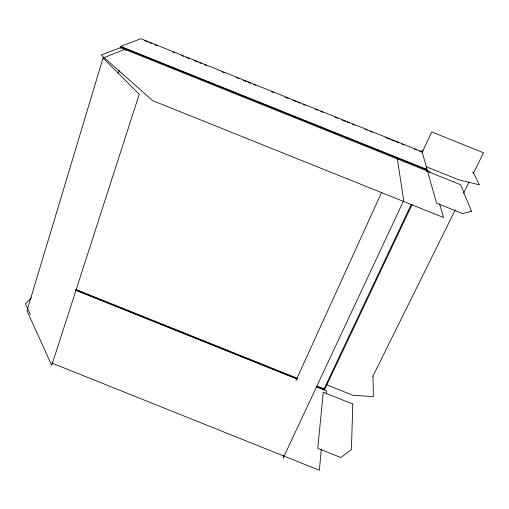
<?xml version="1.0" encoding="UTF-8"?>
<svg xmlns="http://www.w3.org/2000/svg" width="509" height="509" viewBox="0 0 509 509"><rect width="100%" height="100%" fill="white"/><g stroke="black" fill="none" stroke-linecap="round" stroke-linejoin="round"><path stroke-width="0.76" d="M321.3 449.04L319.378 470.284L52.701 363.388L52.039 361.956M326.288 393.966L326.568 390.817L316.242 386.675M323.692 387.864L323.463 390.212L411.113 204.713M283.666 455.033L283.15 458.164L403.701 200.559L397.249 158.102M103.072 57.988L26.983 310.802L51.733 365.411L139.224 94.292L103.072 57.988L125.755 48.972L125.284 50.493M120.219 48.355L120.684 46.834L428.222 170.445M118.228 73.239L119.17 70.204M295.901 380.63L381.782 192.058M422.324 152.064L431.708 131.92L483.55 152.764L473.319 173.416M412.29 204.134L324.488 389.786L316.369 386.528M372.792 376.399L455.332 209.74M463.444 193.356L469.088 181.961M31.513 297.689L25.45 303.924L30.375 314.67M122.586 47.655L124.05 47.089M423.265 151.046L421.764 150.645L427.102 169.58L120.62 46.389L140.891 38.716L422.076 151.752M144.524 40.644L148.214 42.126M149.684 42.718L151.898 43.609M154.844 44.792L157.058 45.683M172.538 51.905L174.746 52.796M181.382 55.462L183.59 56.346M186.542 57.536L189.488 58.72M193.91 60.495L197.594 61.977M199.07 62.569L201.278 63.46M204.23 64.643L206.438 65.534M221.918 71.756L224.125 72.647M235.922 77.387L238.867 78.571M243.289 80.346L246.98 81.828M248.449 82.42L250.663 83.311M253.609 84.494L255.823 85.385M271.297 91.607L273.511 92.498M285.301 97.238L288.253 98.422M292.675 100.197L296.359 101.679M297.835 102.271L300.043 103.162M302.995 104.345L305.203 105.236M315.523 109.384L317.731 110.275M320.683 111.458L322.891 112.349M334.687 117.089L337.632 118.273M342.054 120.054L345.738 121.53M347.214 122.122L349.429 123.013M352.374 124.196L354.588 125.087M364.902 129.235L367.116 130.126M370.062 131.309L372.276 132.2M385.542 137.532L389.964 139.307M391.44 139.905L395.124 141.381M396.6 141.979L398.808 142.864M401.76 144.047L403.968 144.938M414.288 149.086L416.496 149.977M419.448 151.16L421.656 152.051M426.307 166.755L458.603 179.734L479.421 184.875L473.656 173.098L472.511 172.087M430.277 172.176L120.436 47.636L101.189 55.017L152.636 100.636L443.574 217.534L439.585 203.924M326.256 384.569L353.036 395.353L373.351 396.562L373.027 376.259M75.765 289.398L297.771 378.441M316.948 386.134L323.584 388.8M75.771 290.028L297.18 378.836M75.707 290.2L297.059 378.982M425.893 168.606L426.739 171.641M352.782 404.057L351.426 449.657L340.795 457.527L317.769 448.295L323.253 392.216L352.782 404.057M471.474 211.241L462.694 213.627L436.557 203.123L427.636 171.476L460.651 184.748L471.474 211.241"/></g></svg>
